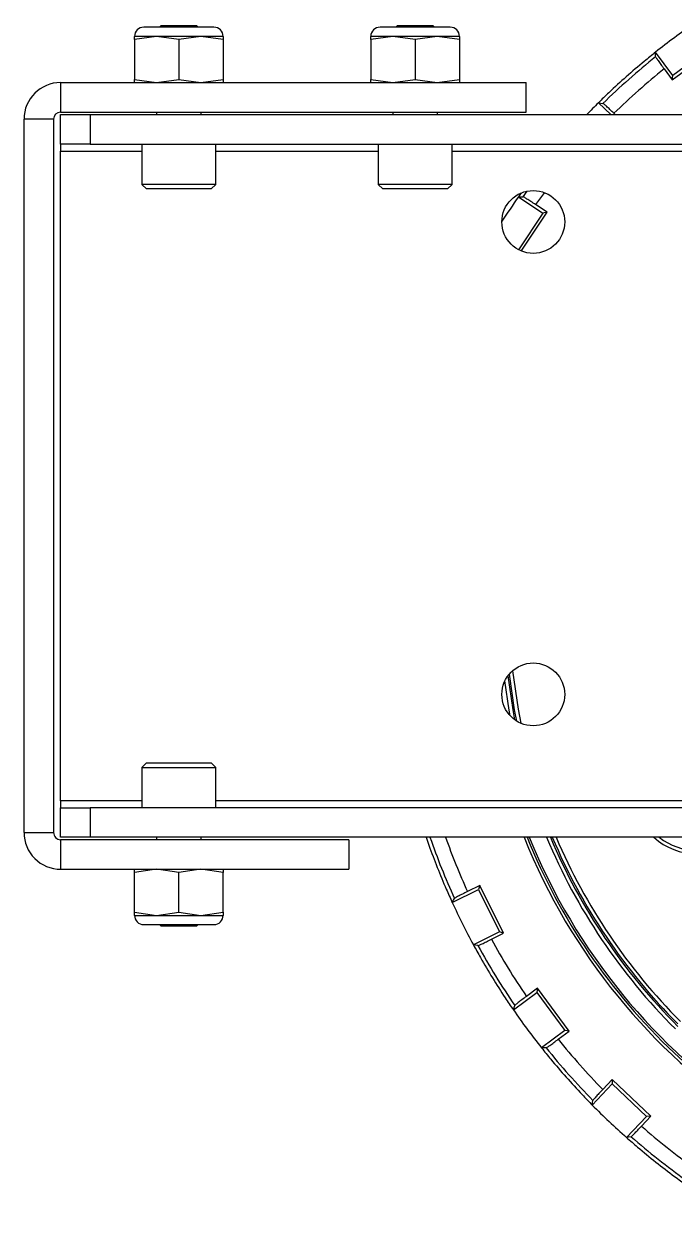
# Model space of a CAD drawing. Header units: inches. Extents: x 0 to 11, y 0 to 8.4.
# Drawn here: x 2.7899 to 3.0195, y 3.3699 to 3.7932 of the extents above; entities that cross this region are included whole.
import ezdxf

# ---------------------------------------------------------------- set-up
doc = ezdxf.new("R2010")
doc.units = ezdxf.units.IN
doc.header["$MEASUREMENT"] = 0

msp = doc.modelspace()

# ---------------------------------------------------------------- linework, layer by layer
at = {"color": 7, "linetype": 'Continuous', "lineweight": 25}
for p, q in [((2.836700608614368, 3.788849075638704), (2.828888108614366, 3.788849075638704)), ((2.836700608614368, 3.788849075638704), (2.828888108614367, 3.787721918673595)), ((2.828888108614367, 3.787721918673595), (2.828888108614366, 3.788849075638704)), ((2.855225662437221, 3.792104283972037), (2.832143316947699, 3.792104283972037)), ((2.852325608614368, 3.788849075638704), (2.836700608614368, 3.788849075638704)), ((2.844513108614369, 3.787721918673595), (2.836700608614368, 3.788849075638704)), ((2.838146441947699, 3.792573033972037), (2.837677691947699, 3.792104283972037)), ((2.850879775281032, 3.792573033972037), (2.838146441947699, 3.792573033972037)), ((2.852325608614368, 3.788849075638704), (2.844513108614369, 3.787721918673595)), ((2.851348525281032, 3.792104283972037), (2.850879775281032, 3.792573033972037)), ((2.860138108614367, 3.787721918673595), (2.852325608614368, 3.788849075638704)), ((2.860138108614366, 3.788849075638704), (2.852325608614368, 3.788849075638704)), ((2.856882900281033, 3.792104283972037), (2.855225662437221, 3.792104283972037)), ((2.860138108614366, 3.788849075638704), (2.860138108614367, 3.787721918673595)), ((2.920033941947652, 3.788849075638674), (2.91222144194765, 3.788849075638674)), ((2.920033941947652, 3.788849075638674), (2.912221441947652, 3.787721918673566)), ((2.912221441947652, 3.787721918673566), (2.91222144194765, 3.788849075638674)), ((2.938558995770506, 3.792104283972007), (2.915476650280983, 3.792104283972007)), ((2.935658941947652, 3.788849075638674), (2.920033941947652, 3.788849075638674)), ((2.927846441947653, 3.787721918673566), (2.920033941947652, 3.788849075638674)), ((2.921479775280983, 3.792573033972007), (2.921011025280983, 3.792104283972007)), ((2.934213108614316, 3.792573033972007), (2.921479775280983, 3.792573033972007)), ((2.935658941947652, 3.788849075638674), (2.927846441947653, 3.787721918673566)), ((2.934681858614316, 3.792104283972007), (2.934213108614316, 3.792573033972007)), ((2.943471441947652, 3.787721918673566), (2.935658941947652, 3.788849075638674)), ((2.94347144194765, 3.788849075638674), (2.935658941947652, 3.788849075638674)), ((2.940216233614317, 3.792104283972007), (2.938558995770506, 3.792104283972007)), ((2.94347144194765, 3.788849075638674), (2.943471441947652, 3.787721918673566)), ((2.828888108614367, 3.787721918673595), (2.828888108614367, 3.773700190937145)), ((2.844513108614369, 3.787721918673595), (2.844513108614369, 3.773700190937145)), ((2.860138108614367, 3.787721918673595), (2.860138108614367, 3.773700190937145)), ((2.912221441947652, 3.787721918673566), (2.912221441947652, 3.773700190937116)), ((2.927846441947653, 3.787721918673566), (2.927846441947653, 3.773700190937116)), ((2.943471441947652, 3.787721918673566), (2.943471441947652, 3.773700190937116)), ((3.018543268909236, 3.773530529341753), (3.033683751859479, 3.784757463369929)), ((3.032157451928456, 3.784984002414489), (3.018769807953797, 3.775056829272776)), ((3.018769807953797, 3.775056829272776), (3.012648074175416, 3.783312512050005)), ((3.015660032015388, 3.777418821454565), (3.018543268909236, 3.773530529341753)), ((2.802846441947711, 3.77257303397204), (2.802846441947711, 3.762156367305374)), ((2.802846441947711, 3.77257303397204), (2.967013108614378, 3.772573033972038)), ((2.828888108614367, 3.773700190937145), (2.836700608614368, 3.772573033972037)), ((2.828888108614366, 3.772573033972037), (2.828888108614367, 3.773700190937145)), ((2.836700608614368, 3.772573033972037), (2.844513108614369, 3.773700190937145)), ((2.844513108614369, 3.773700190937145), (2.852325608614368, 3.772573033972037)), ((2.852325608614368, 3.772573033972037), (2.860138108614367, 3.773700190937145)), ((2.860138108614367, 3.773700190937145), (2.860138108614366, 3.772573033972037)), ((2.912221441947652, 3.773700190937116), (2.920033941947652, 3.772573033972007)), ((2.91222144194765, 3.772573033972007), (2.912221441947652, 3.773700190937116)), ((2.920033941947652, 3.772573033972007), (2.927846441947653, 3.773700190937116)), ((2.927846441947653, 3.773700190937116), (2.935658941947652, 3.772573033972007)), ((2.935658941947652, 3.772573033972007), (2.943471441947652, 3.773700190937116)), ((2.943471441947652, 3.773700190937116), (2.94347144194765, 3.772573033972007)), ((2.967013108614378, 3.762156367305372), (2.967013108614378, 3.772573033972038)), ((3.018543268909236, 3.773530529341753), (3.018769807953797, 3.775056829272776)), ((2.992481368560165, 3.765434353021939), (2.996822524521933, 3.761323033971938)), ((2.800346441947711, 3.759656367305373), (2.789929775281043, 3.759656367305374)), ((2.789929775281041, 3.507989700638706), (2.789929775281043, 3.759656367305374)), ((2.800346441947711, 3.759656367305373), (2.800346441947708, 3.507989700638706)), ((2.802846441947711, 3.762156367305374), (2.967013108614378, 3.762156367305372)), ((2.80284644194782, 3.75090636730527), (2.80284644194782, 3.761323033971937)), ((2.80284644194782, 3.761323033971937), (2.813263108614487, 3.761323033971937)), ((2.813263108614487, 3.761323033971937), (2.813263108614487, 3.75090636730527)), ((2.813263108614487, 3.761323033971937), (5.45909644194782, 3.761323033971958)), ((2.836596441947699, 3.762156367305373), (2.836596441947699, 3.761323033971937)), ((2.852429775281032, 3.761323033971937), (2.852429775281033, 3.762156367305372)), ((2.919929775280983, 3.762156367305372), (2.919929775280983, 3.761323033972034)), ((2.935763108614316, 3.761323033972034), (2.935763108614316, 3.762156367305372)), ((2.998409261104757, 3.761323033971938), (2.997971504927945, 3.76173761371172)), ((2.813263108614487, 3.75090636730527), (2.80284644194782, 3.75090636730527)), ((2.80284644194782, 3.75090636730527), (2.80284644194782, 3.74840636730527)), ((2.813263108614487, 3.75090636730527), (5.45909644194782, 3.750906367305291)), ((2.831492275281033, 3.75090636730537), (2.831492275281033, 3.73665636730537)), ((2.857533941947699, 3.73665636730537), (2.857533941947699, 3.75090636730537)), ((2.914825608614317, 3.750906367305341), (2.914825608614317, 3.736656367305341)), ((2.940867275280983, 3.736656367305341), (2.940867275280983, 3.750906367305341)), ((2.802846441947823, 3.519239700638604), (2.80284644194782, 3.74840636730527)), ((2.80284644194782, 3.74840636730527), (2.831492275281033, 3.74840636730527)), ((2.857533941947699, 3.74840636730527), (2.914825608614316, 3.748406367305271)), ((2.940867275280983, 3.748406367305271), (5.331492275281152, 3.74840636730529)), ((2.831492275281033, 3.73665636730537), (2.833075608614366, 3.735073033972037)), ((2.857533941947699, 3.73665636730537), (2.831492275281033, 3.73665636730537)), ((2.855950608614366, 3.735073033972037), (2.833075608614366, 3.735073033972037)), ((2.855950608614366, 3.735073033972037), (2.857533941947699, 3.73665636730537)), ((2.914825608614317, 3.736656367305341), (2.91640894194765, 3.735073033972008)), ((2.940867275280983, 3.736656367305341), (2.914825608614317, 3.736656367305341)), ((2.93928394194765, 3.735073033972008), (2.91640894194765, 3.735073033972008)), ((2.93928394194765, 3.735073033972008), (2.940867275280983, 3.736656367305341)), ((2.965890533991173, 3.732301129720246), (2.967313253453957, 3.734269189915032)), ((2.964265130197441, 3.732224794666971), (2.97284128806212, 3.726560746745943)), ((2.974353021760897, 3.726869894998617), (2.970313791102055, 3.729537569308811)), ((2.97284128806212, 3.726560746745943), (2.964298795862813, 3.713626223118936)), ((2.96529619171858, 3.713156592201846), (2.974353021760897, 3.726869894998617)), ((2.974353021760897, 3.726869894998617), (2.97284128806212, 3.726560746745943)), ((2.833075608614315, 3.532573033971961), (2.831492275280981, 3.530989700638628)), ((2.831492275280981, 3.530989700638628), (2.831492275280981, 3.516739700638628)), ((2.831492275280981, 3.530989700638628), (2.83800269194765, 3.530989700638628)), ((2.833075608614315, 3.532573033971961), (2.838794358614316, 3.532573033971961)), ((2.83800269194765, 3.530989700638628), (2.857533941947648, 3.530989700638628)), ((2.838794358614316, 3.532573033971961), (2.855950608614314, 3.532573033971961)), ((2.857533941947648, 3.530989700638628), (2.855950608614314, 3.532573033971961)), ((2.857533941947648, 3.516739700638628), (2.857533941947648, 3.530989700638628)), ((2.802846441947823, 3.519239700638604), (2.802846441947823, 3.516739700638603)), ((2.831492275280981, 3.519239700638604), (2.802846441947823, 3.519239700638604)), ((5.414825608614485, 3.519239700638624), (2.857533941947648, 3.519239700638604)), ((2.802846441947823, 3.506323033971936), (2.802846441947823, 3.516739700638603)), ((2.802846441947823, 3.516739700638603), (2.813263108614489, 3.516739700638603)), ((2.813263108614489, 3.516739700638603), (2.813263108614489, 3.506323033971936)), ((5.459096441947821, 3.516739700638624), (2.813263108614489, 3.516739700638603)), ((2.789929775281041, 3.507989700638706), (2.800346441947708, 3.507989700638706)), ((2.813263108614489, 3.506323033971936), (2.802846441947823, 3.506323033971936)), ((2.802846441947707, 3.505489700638707), (2.802846441947707, 3.49507303397204)), ((2.904513108614375, 3.505489700638706), (2.802846441947707, 3.505489700638707)), ((5.459096441947822, 3.506323033971958), (2.813263108614489, 3.506323033971936)), ((2.836596441947647, 3.506323033972041), (2.836596441947647, 3.505489700638706)), ((2.852429775280981, 3.505489700638706), (2.852429775280982, 3.506323033972041)), ((2.904513108614375, 3.505489700638706), (2.904513108614375, 3.495073033972039)), ((2.802846441947707, 3.49507303397204), (2.904513108614375, 3.495073033972039)), ((2.836700608614316, 3.495073033971961), (2.828888108614315, 3.493945877006853)), ((2.828888108614315, 3.493945877006853), (2.828888108614315, 3.495073033971961)), ((2.828888108614315, 3.479924149270404), (2.828888108614315, 3.493945877006853)), ((2.844513108614317, 3.493945877006853), (2.836700608614316, 3.495073033971961)), ((2.852325608614317, 3.495073033971961), (2.844513108614317, 3.493945877006853)), ((2.844513108614317, 3.479924149270404), (2.844513108614317, 3.493945877006853)), ((2.860138108614316, 3.493945877006853), (2.852325608614317, 3.495073033971961)), ((2.860138108614314, 3.495073033971961), (2.860138108614316, 3.493945877006853)), ((2.860138108614316, 3.479924149270403), (2.860138108614316, 3.493945877006853)), ((2.950625262261873, 3.489373857419269), (2.946295373210801, 3.487209618212063)), ((2.950625262261873, 3.489373857419269), (2.950137125652835, 3.487910083506034)), ((2.95905251666207, 3.472513855790741), (2.950625262261873, 3.489373857419269)), ((2.940943837332634, 3.483314936888871), (2.950137125652835, 3.487910083506034)), ((2.950137125652835, 3.487910083506034), (2.957588742748835, 3.47300199239978)), ((2.828888108614315, 3.479924149270404), (2.836700608614316, 3.478796992305295)), ((2.828888108614315, 3.478796992305295), (2.828888108614315, 3.479924149270404)), ((2.836700608614316, 3.478796992305295), (2.844513108614317, 3.479924149270404)), ((2.844513108614317, 3.479924149270404), (2.852325608614317, 3.478796992305295)), ((2.852325608614317, 3.478796992305295), (2.860138108614316, 3.479924149270403)), ((2.860138108614316, 3.479924149270403), (2.860138108614314, 3.478796992305295)), ((2.828888108614315, 3.478796992305295), (2.836700608614316, 3.478796992305295)), ((2.832143316947648, 3.475541783971962), (2.844513108614316, 3.475541783971961)), ((2.836700608614316, 3.478796992305295), (2.852325608614317, 3.478796992305295)), ((2.837677691947647, 3.475541783971962), (2.838146441947647, 3.475073033971961)), ((2.844513108614316, 3.475541783971961), (2.856882900280981, 3.475541783971961)), ((2.850879775280981, 3.475073033971961), (2.851348525281066, 3.475541783972046)), ((2.852325608614317, 3.478796992305295), (2.860138108614314, 3.478796992305295)), ((2.838146441947647, 3.475073033971961), (2.841329775280982, 3.475073033971961)), ((2.841329775280982, 3.475073033971961), (2.850879775280981, 3.475073033971961)), ((2.957588742748835, 3.47300199239978), (2.948395454428634, 3.468406845782617)), ((2.954722627610998, 3.470349616583536), (2.95905251666207, 3.472513855790741)), ((2.95905251666207, 3.472513855790741), (2.957588742748835, 3.47300199239978)), ((2.962500092369426, 3.445442008004736), (2.970755775146654, 3.451563741783116)), ((2.970982314191214, 3.453090041714138), (2.967094022078403, 3.45020680482029)), ((2.970982314191214, 3.453090041714138), (2.970755775146654, 3.451563741783116)), ((2.970755775146654, 3.451563741783116), (2.980682948288367, 3.438176097808455)), ((2.98220924821939, 3.437949558763895), (2.970982314191214, 3.453090041714138)), ((2.980682948288367, 3.438176097808455), (2.972427265511139, 3.432054364030076)), ((2.978320956106578, 3.435066321870048), (2.98220924821939, 3.437949558763895)), ((2.98220924821939, 3.437949558763895), (2.980682948288367, 3.438176097808455)), ((2.9973307152357, 3.420892423669061), (2.994002163849425, 3.417377794782602)), ((3.011016204182511, 3.407931495310092), (2.9973307152357, 3.420892423669061)), ((2.9973307152357, 3.420892423669061), (2.997372657029853, 3.419349973571309)), ((2.990305424539207, 3.411887658414821), (2.997372657029853, 3.419349973571309)), ((2.997372657029853, 3.419349973571309), (3.009473754084758, 3.407889553515939)), ((3.009473754084758, 3.407889553515939), (3.002406521594112, 3.400427238359452)), ((3.007687652796236, 3.404416866423633), (3.011016204182511, 3.407931495310092)), ((3.011016204182511, 3.407931495310092), (3.009473754084758, 3.407889553515939))]:
    msp.add_line(p, q, dxfattribs=at)
at = {"color": 7, "linetype": 'Continuous', "lineweight": 25, "flags": 128}
for points in [[(3.012660181498654, 3.781685361797029), (3.0126531038973, 3.782596966363248), (3.012648074175416, 3.783312512050005)], [(2.992481368560165, 3.765434353021939), (2.993384827257906, 3.765318735680801), (2.9940953342609, 3.765227279967476)], [(2.973425096222149, 3.733776354322286), (2.972051607323894, 3.731928752350498), (2.970313791102055, 3.729537569308811)], [(2.964265130197441, 3.732224794666971), (2.9651749400681, 3.732267817769497), (2.965890533991173, 3.732301129720246)], [(2.962213703647321, 3.565079902368846), (2.964149509010451, 3.55152357303788), (2.96508521237203, 3.546579286639068)], [(2.961413228725843, 3.549174502454351), (2.961060244858446, 3.551126342581218), (2.95950114241665, 3.561493731626168)], [(2.960546879306234, 3.563254837611092), (2.962291139938412, 3.55134295602892), (2.962943593615784, 3.547813237147367)], [(2.963661820327495, 3.547326799749005), (2.962918764999981, 3.551306102892112), (2.961083865780509, 3.563936098558457)], [(2.940943837332634, 3.483314936888871), (2.941361483168226, 3.484124366900737), (2.941690431134164, 3.484760745392287)], [(2.949999987027696, 3.468136217492189), (2.949101002770623, 3.46828754588718), (2.948395454428634, 3.468406845782617)], [(2.962500092369426, 3.445442008004736), (2.96277083717982, 3.446311664394203), (2.96298428172165, 3.446995496081364)], [(2.974054415764114, 3.432066471353313), (2.973142811197895, 3.432059393751959), (2.972427265511139, 3.432054364030076)], [(2.990305424539207, 3.411887658414821), (2.990421041880344, 3.412791117112564), (2.990512497593669, 3.413501624115557)], [(3.004006849363942, 3.400721713421464), (3.003110323132027, 3.400556444873101), (3.002406521594112, 3.400427238359452)]]:
    msp.add_lwpolyline(points, dxfattribs=at)
at = {"color": 7, "linetype": 'Continuous', "lineweight": 25}
for centre in [(2.969513108614487, 3.723406367305272), (2.969513108614488, 3.556739700638605)]:
    msp.add_circle(centre, 0.01108333333333311, dxfattribs=at)
for centre, radius, start, end in [((3.168166743853243, 3.587573033707901), 0.2499999999999999, 124.6473709509175, 128.4677972943373), ((2.832143316947699, 3.788849075638704), 0.003255208333333925, 90, 180), ((2.856882900281033, 3.788849075638704), 0.003255208333333037, 0, 90), ((2.915476650280983, 3.788849075638674), 0.003255208333333481, 90, 180), ((2.940216233614317, 3.788849075638674), 0.003255208333333481, 0, 90), ((3.168166743853243, 3.587573033707901), 0.2487204994597815, 128.6987887929248, 134.4163794523292), ((3.168166743853243, 3.587573033707901), 0.2499999999999995, 128.4677972943373, 129.6473709509152), ((3.168166743853243, 3.587573033707901), 0.2500000000000009, 129.6473709509152, 133.467797294335), ((3.168166743853243, 3.587573033707901), 0.2435153389023902, 128.7755717162129, 134.3395965290411), ((2.802846441947711, 3.759656367305373), 0.0129166666666678, 90, 179.999999999998), ((3.168166743853243, 3.587573033707901), 0.2500000000000009, 133.467797294335, 134.6473709509167), ((3.168166743853243, 3.587573033707901), 0.2499999999999997, 134.6473709509167, 135.9727827061266), ((2.802846441947711, 3.759656367305373), 0.002500000000000391, 90, 180), ((3.168166743853243, 3.587573033707901), 0.2499999999999998, 144.6473709509168, 147.0282384801013), ((3.168166743853243, 3.587573033707901), 0.2500000000000002, 144.2454876798262, 144.6473709509168), ((2.802846441947707, 3.507989700638706), 0.01291666666666691, 180, 270.0000000000008), ((2.802846441947707, 3.507989700638706), 0.002499999999999503, 180, 270.0000000000008), ((3.168166743853243, 3.587573033707901), 0.2499999999999998, 198.9655749248382, 199.6473709509164), ((3.168166743853243, 3.587573033707901), 0.248720499459781, 199.0668977455113, 204.4163794523303), ((3.168166743853243, 3.587573033707901), 0.24351533890239, 199.4907423111597, 204.3395965290424), ((3.168166743853243, 3.587573033707901), 0.2176589199346176, 201.918692568331, 338.0813074316703), ((3.168166743853243, 3.587573033707901), 0.2166666666666668, 202.0243127616949, 226.5575841226276), ((3.168166743853243, 3.587573033707901), 0.2159393722946575, 202.1023965354971, 337.8976034645056), ((3.168166743853243, 3.587573033707901), 0.2102889992842367, 202.7290066907887, 225.057234203665), ((3.168166743853243, 3.587573033707901), 0.2090391896652918, 202.8725826696542, 225.0572342036652), ((3.168166743853243, 3.587573033707901), 0.2084275008105853, 202.9435359735248, 224.8844205253432), ((3.168166743853243, 3.587573033707901), 0.2071776911916397, 203.0899287833348, 224.8844205253431), ((3.026918899507208, 3.522617100523476), 0.0220833333333344, 227.5481242683772, 312.4518757316253), ((3.026918899507208, 3.522617100523476), 0.02083333333333387, 231.4546506701336, 308.545349329868), ((3.168166743853243, 3.587573033707901), 0.2166666666666673, 226.5575841226276, 337.9756872383063), ((3.168166743853243, 3.587573033707901), 0.2499999999999995, 199.6473709509164, 203.4677972943363), ((3.168166743853243, 3.587573033707901), 0.2499999999999999, 203.4677972943363, 204.6473709509178), ((3.168166743853243, 3.587573033707901), 0.2499999999999999, 204.6473709509178, 208.4677972943377), ((2.832143316947648, 3.478796992305295), 0.003255208333333037, 180, 270.0000000000008), ((2.856882900280981, 3.478796992305295), 0.003255208333333481, 270.0000000000008, 0), ((3.168166743853243, 3.587573033707901), 0.2499999999999999, 208.4677972943377, 209.6473709509164), ((3.168166743853243, 3.587573033707901), 0.2487204994597815, 208.6987887929251, 214.4163794523304), ((3.168166743853243, 3.587573033707901), 0.2435153389023903, 208.7755717162131, 214.3395965290422), ((3.168166743853243, 3.587573033707901), 0.2499999999999999, 209.6473709509164, 213.4677972943363), ((3.168166743853243, 3.587573033707901), 0.2499999999999998, 213.4677972943363, 214.6473709509178), ((3.168166743853243, 3.587573033707901), 0.2499999999999997, 214.6473709509178, 218.4677972943377), ((3.168166743853243, 3.587573033707901), 0.24351533890239, 218.7755717162131, 224.3395965290422), ((3.168166743853243, 3.587573033707901), 0.2499999999999998, 218.4677972943377, 219.6473709509163), ((3.168166743853243, 3.587573033707901), 0.2487204994597815, 218.6987887929251, 224.4163794523303), ((3.168166743853243, 3.587573033707901), 0.2500000000000012, 219.6473709509163, 223.4677972943361), ((3.168166743853243, 3.587573033707901), 0.2500000000000012, 223.4677972943361, 224.6473709509179), ((3.168166743853243, 3.587573033707901), 0.2500000000000009, 224.6473709509179, 228.4677972943375), ((3.168166743853243, 3.587573033707901), 0.2435153389023904, 228.7755717162132, 234.3395965290424), ((3.168166743853243, 3.587573033707901), 0.2500000000000009, 228.4677972943375, 229.6473709509164), ((3.168166743853243, 3.587573033707901), 0.2487204994597814, 228.698788792925, 234.4163794523305), ((3.168166743853243, 3.587573033707901), 0.2500000000000002, 229.6473709509164, 233.4677972943363), ((3.168166743853243, 3.587573033707901), 0.2500000000000001, 233.4677972943363, 234.6473709509179)]:
    msp.add_arc(centre, radius, start, end, dxfattribs=at)
for points, knots in [([(3.012660181498654, 3.781685361797029), (3.01270503411207, 3.781595669086482), (3.012794715070327, 3.781416332195771), (3.013482706995174, 3.780415797583212), (3.014469839392802, 3.779033797763631), (3.015262826570593, 3.777957790837339), (3.015660032015388, 3.777418821454565)], [0, 0, 0, 0, 0.2499123639394997, 0.4996895068213754, 0.74939563016273, 1, 1, 1, 1]), ([(2.997971504927945, 3.76173761371172), (2.997485403375347, 3.762195283893757), (2.996513464420891, 3.763110375556884), (2.995260106774264, 3.764255830784706), (2.994347190001372, 3.765060748636015), (2.994179386550969, 3.765171703152943), (2.9940953342609, 3.765227279967476)], [0, 0, 0, 0, 0.249913670934115, 0.4996915371566949, 0.7493968572079502, 1, 1, 1, 1]), ([(2.970313791102055, 3.729537569308811), (2.969755600931222, 3.729903875803634), (2.968639523913718, 3.730636289739953), (2.967206301373113, 3.731546699657739), (2.966167481339263, 3.732180862664273), (2.965982960150655, 3.732260992769405), (2.965890533991173, 3.732301129720246)], [0, 0, 0, 0, 0.2499136709341128, 0.4996915371567137, 0.7493968572079455, 1, 1, 1, 1]), ([(2.946295373210801, 3.487209618212063), (2.945699047395296, 3.486909364591391), (2.944506719811606, 3.486309020509812), (2.943001670424644, 3.485523018339264), (2.941933059133921, 3.484940455303257), (2.941771403832964, 3.484820720318953), (2.941690431134164, 3.484760745392287)], [0, 0, 0, 0, 0.2499136709341432, 0.4996915371567196, 0.749396857207957, 1, 1, 1, 1]), ([(2.949999987027696, 3.468136217492189), (2.950096105679015, 3.468164813717889), (2.95028829097436, 3.468221990696617), (2.951393093761965, 3.468725789466052), (2.952925511640915, 3.469457943354279), (2.954122872382558, 3.470052036633099), (2.954722627610998, 3.470349616583536)], [0, 0, 0, 0, 0.2499123639394866, 0.4996895068213483, 0.7493956301626975, 1, 1, 1, 1]), ([(2.967094022078403, 3.45020680482029), (2.966558894286039, 3.449807561835624), (2.96548892949323, 3.44900929281752), (2.964143233032841, 3.447973882702736), (2.963192017358361, 3.447214607704989), (2.96305360972649, 3.447068620615718), (2.96298428172165, 3.446995496081364)], [0, 0, 0, 0, 0.2499136709341288, 0.4996915371567163, 0.7493968572079511, 1, 1, 1, 1]), ([(2.974054415764114, 3.432066471353313), (2.974144108474661, 3.43211132396673), (2.974323445365371, 3.432201004924986), (2.975323979977929, 3.432888996849834), (2.976705979797512, 3.433876129247461), (2.977781986723804, 3.434669116425252), (2.978320956106578, 3.435066321870048)], [0, 0, 0, 0, 0.2499123639394926, 0.4996895068213489, 0.7493956301627183, 1, 1, 1, 1]), ([(2.994002163849425, 3.417377794782602), (2.993544493667388, 3.416891693230004), (2.992629402004261, 3.415919754275548), (2.991483946776439, 3.414666396628921), (2.99067902892513, 3.413753479856029), (2.990568074408202, 3.413585676405626), (2.990512497593669, 3.413501624115557)], [0, 0, 0, 0, 0.2499136709340462, 0.4996915371566316, 0.7493968572079125, 1, 1, 1, 1]), ([(3.004006849363942, 3.400721713421464), (3.004087390866094, 3.400781459598636), (3.004248430291495, 3.400900919625885), (3.005114295991099, 3.401752200419647), (3.006303886386122, 3.402964317808287), (3.007225845571092, 3.403932104370922), (3.007687652796236, 3.404416866423633)], [0, 0, 0, 0, 0.2499123639394946, 0.4996895068213419, 0.7493956301627396, 1, 1, 1, 1])]:
    msp.add_open_spline(points, degree=3, knots=knots, dxfattribs=at)

doc.saveas('drawing.dxf')
